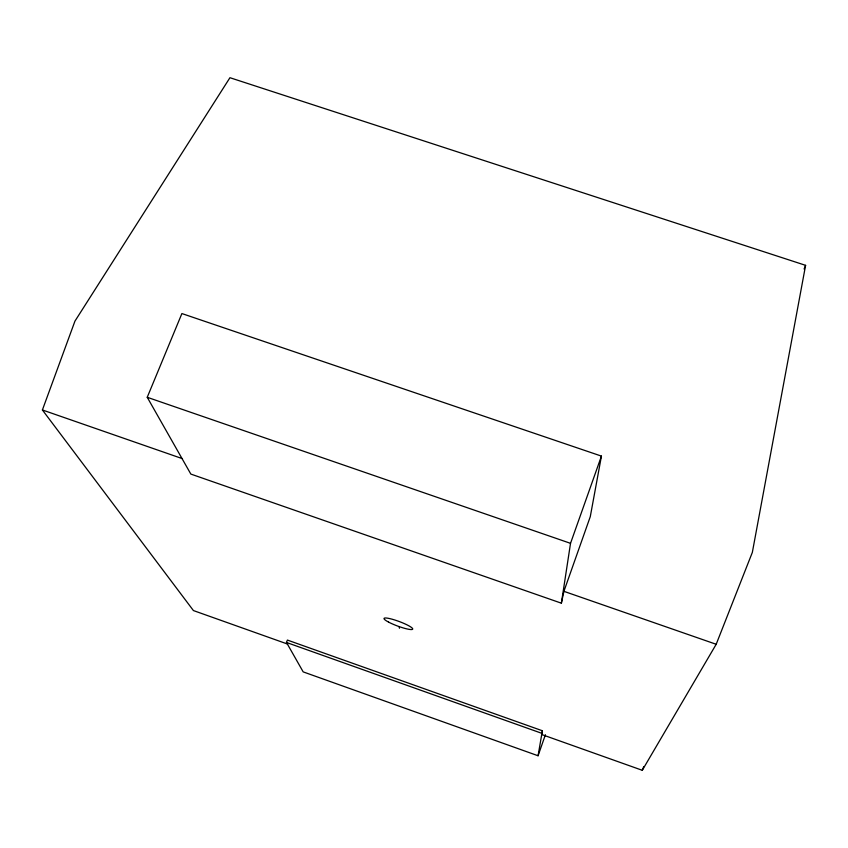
<?xml version="1.0" encoding="UTF-8"?>
<svg xmlns="http://www.w3.org/2000/svg" width="848" height="848" viewBox="0 0 848 848"><rect width="100%" height="100%" fill="white"/><g stroke="black" fill="none" stroke-linecap="round" stroke-linejoin="round"><path stroke-width="1.27" d="M538.067 755.759L542.37 730.753L287.398 640.07L286.476 642.466L303.181 671.881L538.067 755.759L545.412 734.728M561.376 603.182L570.524 543.335L601.433 456.107L181.896 313.559L147.234 397.288L190.842 474.074L561.376 603.182L563.909 591.332L590.282 516.633L601.433 456.107M542.37 730.753L541.787 734.538L642.275 770.291L716.189 644.279L752.346 552.387L805.6 265.339L229.946 77.709L74.953 321.116L42.4 409.976L193.418 610.56L287.673 644.098M642.275 770.291L643.717 766.656M804.095 269.007L805.6 265.339M147.234 397.288L570.524 543.335M42.4 409.976L182.468 458.683M563.909 591.332L716.189 644.279M286.476 642.466L541.512 733.213M399.058 626.577L399.482 628.241M388.617 622.125A15.338 2.406 20.4 0 0 412.404 629.396A15.338 2.406 20.4 0 0 394.034 619.761A15.338 2.406 20.4 0 0 388.617 622.125"/></g></svg>
